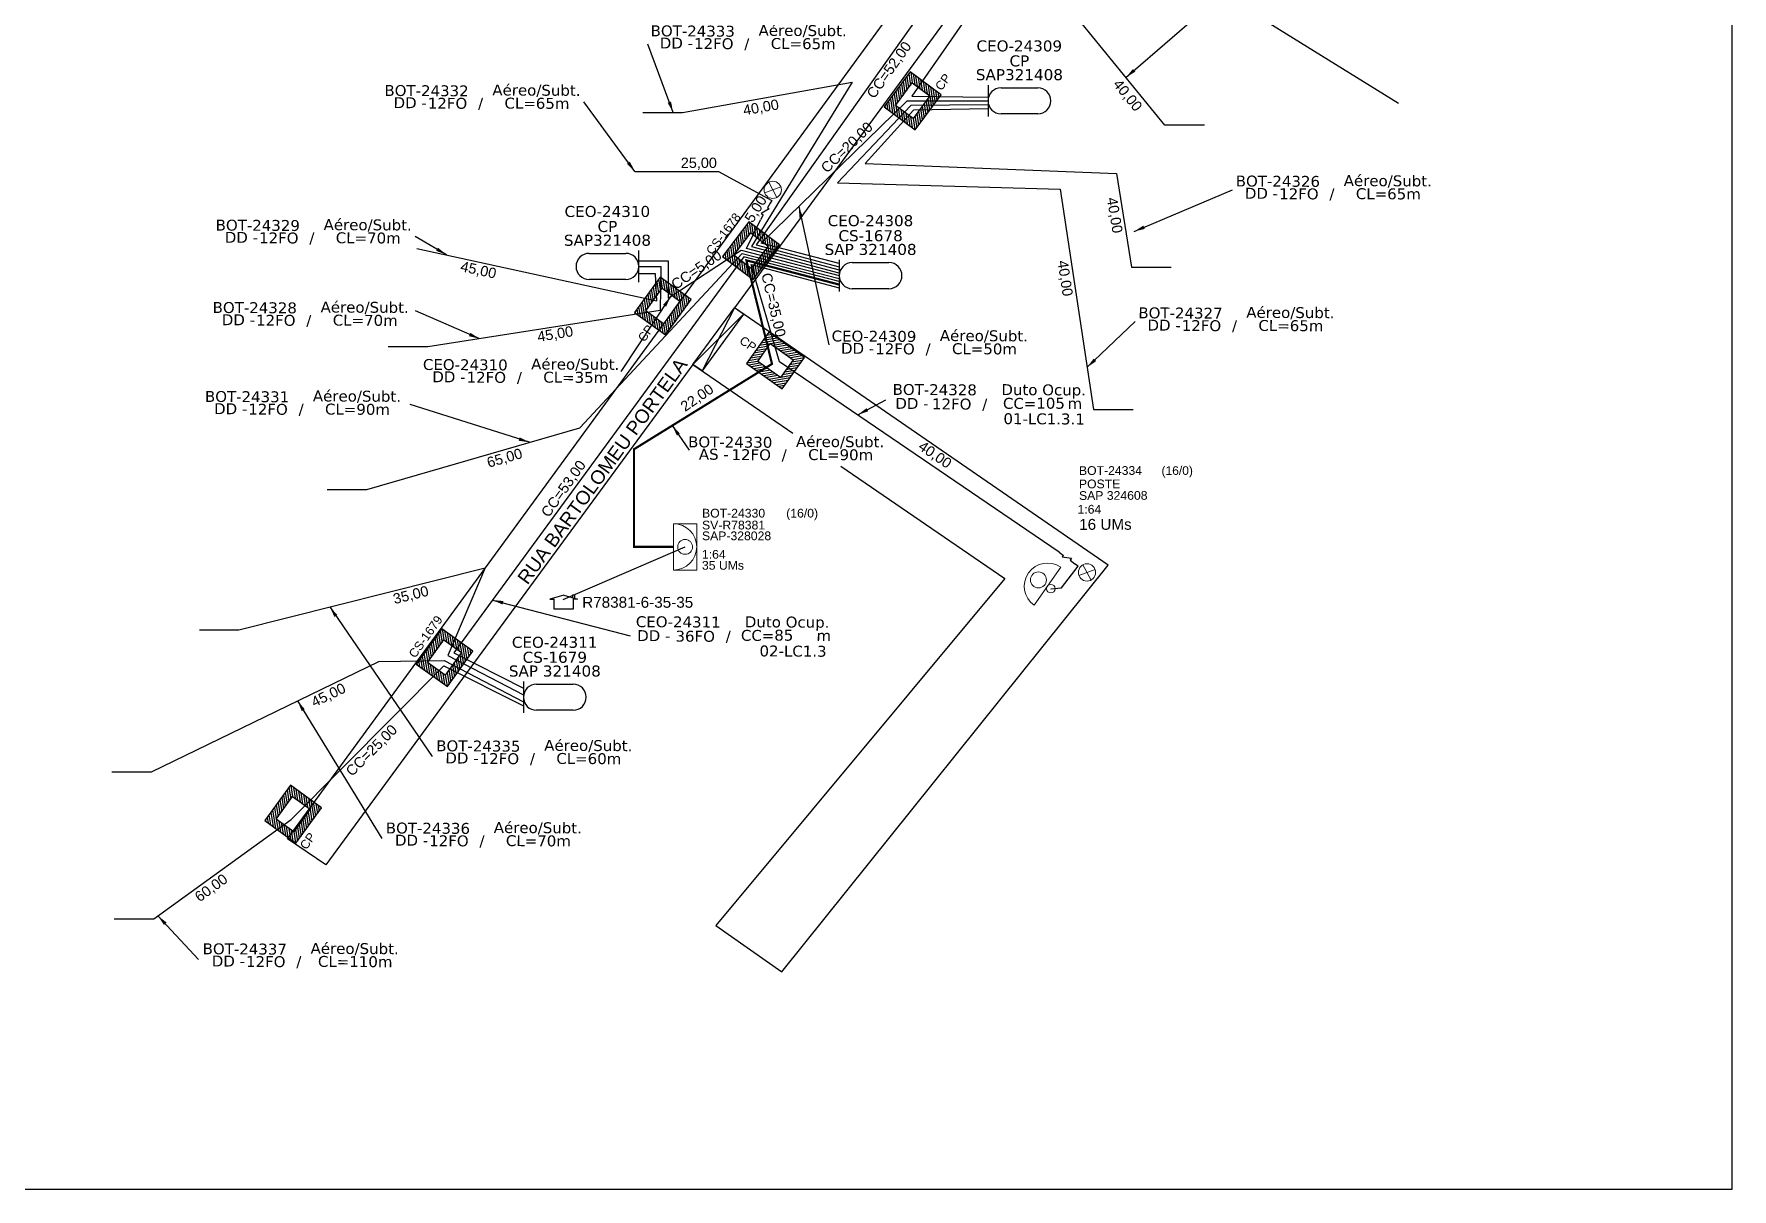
# Model space of a CAD drawing. Header units: metres. Extents: x -1286 to -445, y -500 to 94.
# Drawn here: x -756.2 to -445.1, y -499.8 to -288.2 of the extents above; entities that cross this region are included whole.
import ezdxf
from ezdxf.enums import TextEntityAlignment as Align

# ---------------------------------------------------------------- set-up
doc = ezdxf.new("R2010")
doc.units = ezdxf.units.M
for name, color, linetype in [('10.1-Caixas Subterrâneas', 5, 'Continuous'), ('20.4-CEOS', 1, 'Continuous'), ('20.5-CEO', 1, 'Continuous'), ('CAP a instalar', 1, 'Continuous'), ('label_cabos', 7, 'Continuous'), ('Legenda', 1, 'Continuous'), ('locais', 7, 'Continuous'), ('METRAGEM', 92, 'Continuous'), ('QUADRA', 7, 'Continuous')]:
    doc.layers.add(name, color=color, linetype=linetype)
for name, color, linetype, lineweight in [('10.4-Postes', 1, 'Continuous', 0), ("20.0-LEGENDA DOS CDO'S", 1, 'Continuous', 0), ('20.1-CDO_INTERIOR', 1, 'Continuous', 0), ('20.2-CDO_POSTE', 1, 'Continuous', 5), ('Segmento Logradouro Texto', 238, 'Continuous', 0)]:
    doc.layers.add(name, color=color, linetype=linetype, lineweight=lineweight)
doc.layers.add('EXTRA', color=50, linetype='Continuous', plot=False)
doc.styles.add('ARIAL', font='arial.ttf')
doc.styles.add('DIGICADE', font='arial.ttf')
doc.styles.add('siredit', font='verdana.ttf')
doc.linetypes.add('FENCELINE1', pattern='A,0.25,-0.1,[133,ltypeshp.shx,S=0.1,R=0,X=-0.1,Y=0],-0.1,1', length=1.45)
doc.dimstyles.new('CC', dxfattribs={"dimtxt": 0.8, "dimasz": 2, "dimexe": 0.18, "dimexo": 0.0625, "dimgap": 0.09, "dimtad": 0, "dimdec": 0, "dimrnd": 1, "dimzin": 0, "dimdsep": 46, "dimtxsty": 'siredit', "dimblk": 'NONE', "dimcen": 0, "dimse1": 1, "dimse2": 1, "dimsd1": 1, "dimsd2": 1, "dimclrt": 7, "dimadec": 0, "dimazin": 0, "dimtfac": 1, "dimtdec": 0, "dimtofl": 0, "dimtmove": 0, "dimatfit": 3, "dimfxl": 0, "dimtolj": 1, "dimtzin": 0, "dimarcsym": 0})

# ---------------------------------------------------------------- blocks, each defined once
blk = doc.blocks.new('SURVEY_SURVEY')
for p, q in [((0, 0.0000127), (-0.0000126, 0.000009)), ((-0.0000126, 0.000009), (-0.0000086, 0.000009)), ((-0.0000086, 0), (-0.0000086, 0.000009)), ((0.0000086, 0), (-0.0000086, 0)), ((0, 0.0000127), (0.0000126, 0.000009)), ((0.0000084, 0.0000132), (0.0000098, 0.0000132)), ((0.0000084, 0.0000103), (0.0000084, 0.0000132)), ((0.0000126, 0.000009), (0.0000086, 0.000009)), ((0.0000086, 0.000009), (0.0000086, 0)), ((0.0000098, 0.0000132), (0.0000098, 0.0000099))]:
    blk.add_line(p, q)
blk = doc.blocks.new('POSTE_CELULA_9')
at = {"layer": '10.4-Postes', "color": 10}
for points in [[(-98.28, 125.14), (-100.92, 124.16)], [(-100.27, 125.89), (-98.93, 123.41)]]:
    blk.add_lwpolyline(points, dxfattribs=at)
blk.add_circle((-99.6, 124.65), 1.41, dxfattribs=at)
blk = doc.blocks.new('*X70')
at = {"color": 0, "linetype": 'Continuous'}
for p, q in [((-1.25, 0.34099), (-0.49099, 1.1)), ((-1.25, 0.517767), (-0.667767, 1.1)), ((-1.25, 0.694544), (-0.844544, 1.1)), ((-1.25, 0.87132), (-1.02132, 1.1)), ((-1.25, 1.048097), (-1.198097, 1.1)), ((-0.789214, 0.625), (-0.314214, 1.1)), ((-0.612437, 0.625), (-0.137437, 1.1)), ((-0.43566, 0.625), (0.03934, 1.1)), ((-0.258883, 0.625), (0.216117, 1.1)), ((-0.082107, 0.625), (0.392893, 1.1)), ((0.09467, 0.625), (0.56967, 1.1)), ((0.271447, 0.625), (0.746447, 1.1)), ((0.448223, 0.625), (0.923223, 1.1)), ((0.625, 0.625), (1.1, 1.1)), ((0.801777, 0.625), (1.25, 1.073223)), ((-1.25, 0.164214), (-0.8035, 0.610714)), ((-1.25, -0.012563), (-0.8035, 0.433937)), ((-1.25, -0.18934), (-0.8035, 0.25716)), ((-1.25, -0.366117), (-0.8035, 0.080383)), ((0.8035, 0.449947), (1.25, 0.896447)), ((0.8035, 0.27317), (1.25, 0.71967)), ((0.8035, 0.096393), (1.25, 0.542893)), ((0.8035, -0.080383), (1.25, 0.366117)), ((0.8035, -0.25716), (1.25, 0.18934)), ((0.8035, -0.433937), (1.25, 0.012563)), ((-1.25, -0.542893), (-0.8035, -0.096393)), ((-1.25, -0.71967), (-0.8035, -0.27317)), ((-1.25, -0.896447), (-0.8035, -0.449947)), ((-1.25, -1.073223), (-0.801777, -0.625)), ((-1.1, -1.1), (-0.625, -0.625)), ((-0.923223, -1.1), (-0.448223, -0.625)), ((-0.746447, -1.1), (-0.271447, -0.625)), ((-0.56967, -1.1), (-0.09467, -0.625)), ((-0.392893, -1.1), (0.082107, -0.625)), ((-0.216117, -1.1), (0.258883, -0.625)), ((-0.03934, -1.1), (0.43566, -0.625)), ((0.137437, -1.1), (0.612437, -0.625)), ((0.314214, -1.1), (0.789214, -0.625)), ((0.49099, -1.1), (1.25, -0.34099)), ((0.667767, -1.1), (1.25, -0.517767)), ((0.8035, -0.610714), (1.25, -0.164214)), ((0.844544, -1.1), (1.25, -0.694544)), ((1.02132, -1.1), (1.25, -0.87132)), ((1.198097, -1.1), (1.25, -1.048097))]:
    blk.add_line(p, q, dxfattribs=at)
blk = doc.blocks.new('MANHOLE_MQ')
at = {"color": 0, "linetype": 'Continuous'}
for p, q in [((0.00000623, 0.00000569), (-0.00000627, 0.00000569)), ((-0.00000627, 0.00000569), (-0.00000627, -0.00000531)), ((0.00000623, -0.00000531), (0.00000623, 0.00000569)), ((-0.00000404, 0.00000331), (0.00000399, 0.00000331)), ((-0.00000404, -0.00000294), (-0.00000404, 0.00000331)), ((0.00000399, 0.00000331), (0.00000399, -0.00000294)), ((0.00000399, -0.00000294), (-0.00000404, -0.00000294)), ((0.00000399, -0.00000294), (0.00000399, -0.00000294)), ((-0.00000627, -0.00000531), (0.00000623, -0.00000531))]:
    blk.add_line(p, q, dxfattribs=at)
at = {"color": 0, "linetype": 'Continuous', "xscale": 5e-06, "yscale": 5e-06, "zscale": 1e-05}
blk.add_blockref('*X70', (-0.00000002, 0.00000019), dxfattribs=at)
blk = doc.blocks.new('Inst CB DT OCUP CFOA-SM-DD-S-36')
at = {"layer": 'label_cabos', "color": 0, "style": 'siredit'}
for tag, flags, p in [('ID_ATIVIDADE', 3, (1.31, 2.67)), ('FATOR', 1, (11.56, 2.55))]:
    blk.add_attdef(tag, text='', height=1, rotation=359.69, dxfattribs=dict(at, flags=flags)).set_placement(p, align=Align.MIDDLE_CENTER)
for tag, p in [('DESTINO_CABO', (3.13, 1.26)), ('TIPO_CABO', (13.11, 1.24)), ('TIPO_CABO', (1.11, 0)), ('CABO', (4.69, -0.05)), ('/', (7.71, -0.05)), ('LANCE', (10.41, 0.02)), ('UND', (16.46, 0)), ('FID', (13.65, -1.41))]:
    blk.add_attdef(tag, text='', height=1, rotation=359.69, dxfattribs=at).set_placement(p, align=Align.MIDDLE_CENTER)
blk.add_attdef('QTDE', (11.93, -0.45), '', height=1, rotation=359.69, dxfattribs=at)
blk = doc.blocks.new('_None')
blk = doc.blocks.new('LEGENDA DOS CABOS')
at = {"layer": 'EXTRA', "color": 0, "style": 'siredit'}
for tag, p in [('ID', (4.6, 0.97)), ('XX', (9.03, 0.97))]:
    blk.add_attdef(tag, text='', height=0.48, rotation=359.69, dxfattribs=at).set_placement(p, align=Align.MIDDLE_CENTER)
at = {"layer": 'Legenda', "color": 0, "style": 'siredit'}
for tag, p in [('TIPO_CABO', (1.31, 0)), ('CABO', (4.69, -0.05)), ('/', (6.81, -0.05)), ('METROS', (10.03, -0.05))]:
    blk.add_attdef(tag, text='', height=0.8, rotation=359.69, dxfattribs=at).set_placement(p, align=Align.MIDDLE_CENTER)
blk = doc.blocks.new('Inst CB DT OCUP CFOA-SM-ASU-120-S-12')
at = {"layer": 'label_cabos', "color": 0, "style": 'siredit'}
for tag, flags, p in [('ID_ATIVIDADE', 3, (1.31, 2.67)), ('FATOR', 1, (11.56, 2.55))]:
    blk.add_attdef(tag, text='', height=1, rotation=359.69, dxfattribs=dict(at, flags=flags)).set_placement(p, align=Align.MIDDLE_CENTER)
for tag, p in [('DESTINO_CABO', (3.13, 1.26)), ('TIPO_CABO', (13.11, 1.24)), ('TIPO_CABO', (1.26, 0)), ('CABO', (4.69, -0.05)), ('/', (7.71, -0.05)), ('LANCE', (10.91, 0)), ('UND', (15.96, 0)), ('FID', (13.15, -1.41))]:
    blk.add_attdef(tag, text='', height=1, rotation=359.69, dxfattribs=at).set_placement(p, align=Align.MIDDLE_CENTER)
blk.add_attdef('QTDE', (12.43, -0.47), '', height=1, rotation=359.69, dxfattribs=at)
blk = doc.blocks.new('CDOE_CT_POST_DESENHO')
at = {"color": 0}
blk.add_line((2.14, 0.39), (-2.11, 0.39), dxfattribs=at)
for centre, radius in [((0.01, 1.4), 0.733), ((0.01, 0), 0.393)]:
    blk.add_circle(centre, radius, dxfattribs=at)
blk.add_arc((0.01, 0.39), 2.12, 0, 180, dxfattribs=at)
blk = doc.blocks.new('Inst CDOE-16 CAIXA DIST OPT CDOE 48F_16D C_SPL_2_1_8')
at = {"layer": "20.0-LEGENDA DOS CDO'S", "color": 0}
for tag, p, style, flags in [('ID_ATIVIDADE', (0.12, 6.47), 'ARIAL', 3), ('FATOR', (7.92, 6.47), 'ARIAL', 1), ('QTDE', (0.1, -1.17), 'DIGICADE', 3)]:
    blk.add_attdef(tag, p, '', height=0.8, rotation=0.118, dxfattribs=dict(at, style=style, flags=flags))
at = {"layer": "20.0-LEGENDA DOS CDO'S", "color": 0, "style": 'ARIAL'}
for tag, p, height in [('CORDOALHA', (0.12, 4.02), 0.8), ('FID', (0.12, 5.25), 0.8), ('SAP', (0.12, 2.96), 0.8), ('1:XX', (-0.01, 1.7), 0.8), ('UMS', (0.14, 0.22), 1)]:
    blk.add_attdef(tag, p, '', height=height, rotation=0.118, dxfattribs=at)
blk.add_attdef('FIBRAS_UTILIZADAS', text='', height=0.8, rotation=0.118, dxfattribs=at).set_placement((13.48, 5.26), align=Align.CENTER)

msp = doc.modelspace()

# ---------------------------------------------------------------- linework, layer by layer
msp.add_lwpolyline([(-1286.07, -499.81), (-445.07, -499.81), (-445.07, 94.19), (-1286.07, 94.19)], close=True)
at = {"linetype": 'Continuous'}
for points in [[(-626.17, -339.48), (-633.76, -349.87), (-635.43, -348.72), (-626.17, -339.48), (-627.82, -338.34), (-633.76, -349.87)], [(-635.43, -348.72), (-627.82, -338.34)]]:
    msp.add_lwpolyline(points, dxfattribs=at)
at = {"color": 4, "linetype": 'Continuous'}
msp.add_lwpolyline([(-659.18, -391.79), (-636.86, -382.15)], dxfattribs=at)
at = {"layer": '20.1-CDO_INTERIOR', "color": 1, "lineweight": 18}
msp.add_lwpolyline([(-634.74, -386.4), (-634.73, -377.9), (-638.98, -377.9), (-638.99, -386.4)], close=True, dxfattribs=at)
msp.add_circle((-636.86, -382.15), 1.36, dxfattribs=at)
msp.add_arc((-638.98, -382.15), 4.25, 269.9724, 89.9724, dxfattribs=at)
at = {"layer": '20.5-CEO', "color": 8}
for p, q in [((-578.98, -298.03), (-572.26, -298.03)), ((-572.26, -302.82), (-578.98, -302.82))]:
    msp.add_line(p, q, dxfattribs=at)
at = {"layer": '20.5-CEO', "color": 7}
for p, q in [((-654.45, -328.37), (-647.73, -328.37)), ((-647.73, -333.15), (-654.45, -333.15)), ((-664.09, -407.3), (-657.38, -407.3)), ((-657.38, -412.09), (-664.09, -412.09))]:
    msp.add_line(p, q, dxfattribs=at)
at = {"layer": '20.5-CEO', "color": 5}
for p, q in [((-606.24, -330.06), (-599.52, -330.06)), ((-599.52, -334.84), (-606.24, -334.84))]:
    msp.add_line(p, q, dxfattribs=at)
at = {"layer": '20.5-CEO', "color": 8}
msp.add_lwpolyline([(-581.37, -297.54), (-581.37, -303.31)], dxfattribs=at)
at = {"layer": '20.5-CEO', "color": 7}
for points in [[(-645.34, -333.65), (-645.34, -327.87)], [(-666.48, -406.81), (-666.48, -412.58)]]:
    msp.add_lwpolyline(points, dxfattribs=at)
at = {"layer": '20.5-CEO', "color": 5}
msp.add_lwpolyline([(-608.63, -329.56), (-608.63, -335.33)], dxfattribs=at)
at = {"layer": '20.5-CEO', "color": 8}
for centre, start, end in [((-578.98, -300.42), 90, 270), ((-572.26, -300.42), 270, 90)]:
    msp.add_arc(centre, 2.39, start, end, dxfattribs=at)
at = {"layer": '20.5-CEO', "color": 7}
for centre, start, end in [((-654.45, -330.76), 90, 270), ((-647.73, -330.76), 270, 90), ((-664.09, -409.69), 90, 270), ((-657.38, -409.69), 270, 90)]:
    msp.add_arc(centre, 2.39, start, end, dxfattribs=at)
at = {"layer": '20.5-CEO', "color": 5}
for centre, start, end in [((-606.24, -332.45), 90, 270), ((-599.52, -332.45), 270, 90)]:
    msp.add_arc(centre, 2.39, start, end, dxfattribs=at)
at = {"layer": 'CAP a instalar', "color": 7, "ltscale": 2.5}
for p, q in [((-568.34, -383.11), (-567.55, -383.7)), ((-567.55, -383.7), (-567.77, -383.99)), ((-567.77, -383.99), (-566.07, -384.24)), ((-566.07, -384.24), (-566.34, -384.6)), ((-566.34, -384.6), (-565.49, -385.24))]:
    msp.add_line(p, q, dxfattribs=at)
at = {"layer": 'CAP a instalar', "color": 7, "ltscale": 5}
for points in [[(-589.21, -277.95), (-623.84, -326.79), (-608.63, -330.81)], [(-541.74, -304.88), (-548.99, -304.88), (-564.15, -286.29), (-586.08, -286.29), (-595.3, -299.57), (-581.37, -299.73)], [(-644.6, -302.54), (-637.35, -302.54), (-606.28, -297.03), (-624.72, -327.14), (-608.63, -331.41)], [(-608.63, -330.22), (-622.95, -326.51), (-596.17, -300.44), (-581.37, -300.42)], [(-581.37, -301.13), (-595.51, -301.27), (-608.96, -315.46), (-568.13, -316.61), (-562.05, -357), (-554.8, -357)], [(-581.37, -301.88), (-595.03, -302.16), (-603.9, -311.93), (-557.84, -313.76), (-555.07, -330.89), (-547.82, -330.89)], [(-646.06, -313.38), (-630.75, -313.38), (-620.96, -318.67), (-621.27, -319.15)], [(-621.26, -319.15), (-621.76, -320), (-621.44, -320.18), (-622.92, -321.07), (-622.54, -321.29), (-623.07, -322.21)], [(-608.63, -331.97), (-625.59, -327.48), (-623.07, -322.21)], [(-702.44, -371.63), (-695.19, -371.63), (-656.15, -360.33), (-626.4, -328.38), (-608.63, -332.95)], [(-686, -327.45), (-642.04, -337.05), (-642.26, -332.12), (-645.34, -332.12)], [(-608.63, -333.55), (-626.1, -328.99), (-679.26, -401.59), (-666.48, -408.06)], [(-645.34, -329.73), (-639.97, -329.73), (-639.97, -336.59), (-626.61, -327.81), (-608.63, -332.45)], [(-645.34, -330.76), (-641.32, -330.76), (-641.45, -338.84), (-684.02, -345.52), (-691.27, -345.52)], [(-725.84, -397.32), (-718.59, -397.32), (-673.47, -385.99), (-680.32, -402.03), (-666.48, -409.24)], [(-741.88, -423.34), (-734.63, -423.34), (-693, -403.16), (-681.01, -402.94), (-666.48, -410.51)], [(-741.47, -450.29), (-734.22, -450.29), (-709.06, -432.08), (-681.04, -403.95), (-666.48, -411.27)]]:
    msp.add_lwpolyline(points, dxfattribs=at)
at = {"layer": 'CAP a instalar', "color": 1, "linetype": 'FENCELINE1', "ltscale": 5, "const_width": 0.4}
msp.add_lwpolyline([(-608.63, -334.09), (-625.63, -329.65), (-620.94, -348.62), (-646.23, -364.26), (-646.23, -382.15), (-638.98, -382.15)], dxfattribs=at)
at = {"layer": 'CAP a instalar', "color": 7, "ltscale": 2.5}
for points in [[(-568.34, -383.11), (-619.55, -348.22), (-624.78, -330.39), (-608.63, -334.68)], [(-567.91, -389.64), (-564.86, -385.7), (-565.5, -385.24)], [(-569.86, -389.82), (-567.91, -389.64)]]:
    msp.add_lwpolyline(points, dxfattribs=at)
at = {"layer": 'QUADRA'}
for points in [[(-635.43, -348.72), (-702.68, -440.4), (-709.72, -435.62), (-580.49, -258.68), (-580.17, -257.8), (-580.04, -256.88), (-580.13, -255.95), (-580.41, -255.06), (-580.89, -254.25), (-581.54, -253.54), (-582.34, -252.98), (-583.24, -252.5), (-583.4, -252.4), (-626.69, -224.42)], [(-506.18, -300.9), (-567.71, -262.72), (-568.64, -262.19), (-569.7, -261.95), (-570.78, -262.02), (-571.79, -262.4), (-572.63, -263.04), (-573.21, -263.9), (-627.82, -338.34)], [(-608.32, -367.34), (-578.29, -387.96), (-631.25, -451.51), (-619.12, -459.98), (-559.34, -385.48), (-627.82, -338.34)], [(-635.43, -348.72), (-617.11, -361.31)]]:
    msp.add_lwpolyline(points, dxfattribs=at)

# ---------------------------------------------------------------- block references
at = {"color": 255, "xscale": 200000, "yscale": 200000, "zscale": 200000}
msp.add_blockref('SURVEY_SURVEY', (-659.11, -393.55), dxfattribs=at)
at = {"color": 0, "lineweight": 0}
ref = msp.add_blockref('Inst CB DT OCUP CFOA-SM-DD-S-36', (-644.39, -398.41), dxfattribs=dict(at, xscale=2, yscale=2, zscale=2))
ref.add_attrib('DESTINO_CABO', 'CEO-24311', dxfattribs={"layer": 'label_cabos', "color": 0, "height": 2, "rotation": 359.69, "style": 'siredit'}).set_placement((-638.12, -395.89), align=Align.MIDDLE_CENTER)
ref.add_attrib('TIPO_CABO', 'Duto Ocup.', dxfattribs={"layer": 'label_cabos', "color": 0, "height": 2, "rotation": 359.69, "style": 'siredit'}).set_placement((-618.17, -395.92), align=Align.MIDDLE_CENTER)
ref.add_attrib('/', '/', dxfattribs={"layer": 'label_cabos', "color": 0, "height": 2, "rotation": 359.69, "style": 'siredit'}).set_placement((-628.96, -398.52), align=Align.MIDDLE_CENTER)
ref.add_attrib('FID', '02-LC1.3', dxfattribs={"layer": 'label_cabos', "color": 0, "height": 2, "rotation": 359.69, "style": 'siredit'}).set_placement((-617.09, -401.24), align=Align.MIDDLE_CENTER)
ref.add_attrib('LANCE', 'CC=', dxfattribs={"layer": 'label_cabos', "color": 0, "height": 2, "rotation": 359.69, "style": 'siredit'}).set_placement((-623.57, -398.37), align=Align.MIDDLE_CENTER)
ref.add_attrib('UND', 'm', dxfattribs={"layer": 'label_cabos', "color": 0, "height": 2, "rotation": 359.69, "style": 'siredit'}).set_placement((-611.46, -398.41), align=Align.MIDDLE_CENTER)
ref.add_attrib('CABO', '36FO', dxfattribs={"layer": 'label_cabos', "color": 0, "height": 2, "rotation": 359.69, "style": 'siredit'}).set_placement((-635.01, -398.52), align=Align.MIDDLE_CENTER)
ref.add_attrib('TIPO_CABO', 'DD - ', dxfattribs={"layer": 'label_cabos', "color": 0, "height": 2, "rotation": 359.69, "style": 'siredit'}).set_placement((-642.16, -398.42), align=Align.MIDDLE_CENTER)
ref.add_attrib('QTDE', '85', (-620.53, -399.32), dxfattribs={"layer": 'label_cabos', "color": 0, "height": 2, "rotation": 359.69, "style": 'siredit'})
at = {"layer": '10.1-Caixas Subterrâneas', "color": 30, "yscale": 639575.1086223164, "zscale": 639575.1086223164}
for p, xscale, rotation in [((-595.27, -300.34), 639575.1086223165, 233.3752063773877), ((-624.9, -327.81), 639575.1086223164, 232.9137714706371), ((-641.05, -337.96), 639575.1086223164, 234.0520737370764), ((-620.25, -347.9), 639575.1086223163, 144.7984133941828), ((-681.03, -402.37), 639575.1086223164, 234.3793967661449), ((-708.77, -431.07), 639575.1086223163, 233.9501949920777)]:
    msp.add_blockref('MANHOLE_MQ', p, dxfattribs=dict(at, xscale=xscale, rotation=rotation))
at = {"layer": "20.0-LEGENDA DOS CDO'S", "color": 7, "lineweight": 0}
ref = msp.add_blockref('Inst CDOE-16 CAIXA DIST OPT CDOE 48F_16D C_SPL_2_1_8', (-564.95, -379.46), dxfattribs=dict(at, xscale=2, yscale=2, zscale=2))
ref.add_attrib('FID', 'BOT-24334', (-564.71, -368.97), dxfattribs={"color": 0, "height": 1.6, "rotation": 0.118, "style": 'ARIAL'})
ref.add_attrib('CORDOALHA', 'POSTE', (-564.71, -371.42), dxfattribs={"color": 0, "height": 1.6, "rotation": 0.118, "style": 'ARIAL'})
ref.add_attrib('SAP', 'SAP 324608', (-564.7, -373.54), dxfattribs={"color": 0, "height": 1.6, "rotation": 0.118, "style": 'ARIAL'})
ref.add_attrib('1:XX', '1:64', (-564.97, -376.06), dxfattribs={"color": 0, "height": 1.6, "rotation": 0.118, "style": 'ARIAL'})
ref.add_attrib('UMS', '16 UMs', (-564.67, -379.03), dxfattribs={"color": 0, "height": 2, "rotation": 0.118, "style": 'ARIAL'})
ref.add_attrib('FIBRAS_UTILIZADAS', '(16/0)', dxfattribs={"color": 0, "height": 1.578, "rotation": 0.118, "style": 'ARIAL'}).set_placement((-543.83, -368.95), align=Align.RIGHT)
at = {"layer": '20.2-CDO_POSTE', "color": 7, "xscale": 1.999999999999999, "yscale": 1.999999999999999, "zscale": 1.999999999999999, "rotation": 54.92246099355149}
msp.add_blockref('CDOE_CT_POST_DESENHO', (-569.86, -389.82), dxfattribs=at)
at = {"layer": 'label_cabos', "color": 0, "lineweight": 0}
ref = msp.add_blockref('LEGENDA DOS CABOS', (-643.94, -290.89), dxfattribs=dict(at, xscale=2, yscale=2, zscale=2))
ref.add_attrib('ID', 'BOT-24333', dxfattribs={"color": 0, "height": 2, "rotation": 359.69, "style": 'siredit'}).set_placement((-635.46, -287.63), align=Align.MIDDLE_CENTER)
ref.add_attrib('CABO', '12FO', dxfattribs={"color": 0, "height": 2, "rotation": 359.69, "style": 'siredit'}).set_placement((-631.61, -289.94), align=Align.MIDDLE_CENTER)
ref.add_attrib('METROS', 'CL=65m', dxfattribs={"color": 0, "height": 2, "rotation": 359.69, "style": 'siredit'}).set_placement((-615.22, -289.94), align=Align.MIDDLE_CENTER)
ref.add_attrib('XX', 'Aéreo/Subt.', dxfattribs={"color": 0, "height": 2, "rotation": 359.69, "style": 'siredit'}).set_placement((-615.33, -287.54), align=Align.MIDDLE_CENTER)
ref.add_attrib('/', '/', dxfattribs={"color": 0, "height": 2, "rotation": 359.69, "style": 'siredit'}).set_placement((-625.56, -289.94), align=Align.MIDDLE_CENTER)
ref.add_attrib('TIPO_CABO', 'DD -', dxfattribs={"color": 0, "height": 2, "rotation": 359.69, "style": 'siredit'}).set_placement((-638.46, -289.84), align=Align.MIDDLE_CENTER)
ref = msp.add_blockref('LEGENDA DOS CABOS', (-692.71, -301.82), dxfattribs=dict(at, xscale=2, yscale=2, zscale=2))
ref.add_attrib('ID', 'BOT-24332', dxfattribs={"color": 0, "height": 2, "rotation": 359.69, "style": 'siredit'}).set_placement((-684.23, -298.56), align=Align.MIDDLE_CENTER)
ref.add_attrib('CABO', '12FO', dxfattribs={"color": 0, "height": 2, "rotation": 359.69, "style": 'siredit'}).set_placement((-680.39, -300.87), align=Align.MIDDLE_CENTER)
ref.add_attrib('METROS', 'CL=65m', dxfattribs={"color": 0, "height": 2, "rotation": 359.69, "style": 'siredit'}).set_placement((-664, -300.87), align=Align.MIDDLE_CENTER)
ref.add_attrib('XX', 'Aéreo/Subt.', dxfattribs={"color": 0, "height": 2, "rotation": 359.69, "style": 'siredit'}).set_placement((-664.1, -298.47), align=Align.MIDDLE_CENTER)
ref.add_attrib('/', '/', dxfattribs={"color": 0, "height": 2, "rotation": 359.69, "style": 'siredit'}).set_placement((-674.33, -300.87), align=Align.MIDDLE_CENTER)
ref.add_attrib('TIPO_CABO', 'DD -', dxfattribs={"color": 0, "height": 2, "rotation": 359.69, "style": 'siredit'}).set_placement((-687.23, -300.77), align=Align.MIDDLE_CENTER)
ref = msp.add_blockref('LEGENDA DOS CABOS', (-536.75, -318.41), dxfattribs=dict(at, xscale=2, yscale=2, zscale=2))
ref.add_attrib('ID', 'BOT-24326', dxfattribs={"color": 0, "height": 2, "rotation": 359.69, "style": 'siredit'}).set_placement((-528.27, -315.15), align=Align.MIDDLE_CENTER)
ref.add_attrib('CABO', '12FO', dxfattribs={"color": 0, "height": 2, "rotation": 359.69, "style": 'siredit'}).set_placement((-524.42, -317.46), align=Align.MIDDLE_CENTER)
ref.add_attrib('METROS', 'CL=65m', dxfattribs={"color": 0, "height": 2, "rotation": 359.69, "style": 'siredit'}).set_placement((-508.03, -317.46), align=Align.MIDDLE_CENTER)
ref.add_attrib('XX', 'Aéreo/Subt.', dxfattribs={"color": 0, "height": 2, "rotation": 359.69, "style": 'siredit'}).set_placement((-508.13, -315.07), align=Align.MIDDLE_CENTER)
ref.add_attrib('/', '/', dxfattribs={"color": 0, "height": 2, "rotation": 359.69, "style": 'siredit'}).set_placement((-518.36, -317.46), align=Align.MIDDLE_CENTER)
ref.add_attrib('TIPO_CABO', 'DD -', dxfattribs={"color": 0, "height": 2, "rotation": 359.69, "style": 'siredit'}).set_placement((-531.27, -317.37), align=Align.MIDDLE_CENTER)
ref = msp.add_blockref('LEGENDA DOS CABOS', (-723.63, -326.49), dxfattribs=dict(at, xscale=2, yscale=2, zscale=2))
ref.add_attrib('ID', 'BOT-24329', dxfattribs={"color": 0, "height": 2, "rotation": 359.69, "style": 'siredit'}).set_placement((-715.15, -323.23), align=Align.MIDDLE_CENTER)
ref.add_attrib('CABO', '12FO', dxfattribs={"color": 0, "height": 2, "rotation": 359.69, "style": 'siredit'}).set_placement((-711.3, -325.54), align=Align.MIDDLE_CENTER)
ref.add_attrib('METROS', 'CL=70m', dxfattribs={"color": 0, "height": 2, "rotation": 359.69, "style": 'siredit'}).set_placement((-694.91, -325.54), align=Align.MIDDLE_CENTER)
ref.add_attrib('XX', 'Aéreo/Subt.', dxfattribs={"color": 0, "height": 2, "rotation": 359.69, "style": 'siredit'}).set_placement((-695.01, -323.14), align=Align.MIDDLE_CENTER)
ref.add_attrib('/', '/', dxfattribs={"color": 0, "height": 2, "rotation": 359.69, "style": 'siredit'}).set_placement((-705.24, -325.54), align=Align.MIDDLE_CENTER)
ref.add_attrib('TIPO_CABO', 'DD -', dxfattribs={"color": 0, "height": 2, "rotation": 359.69, "style": 'siredit'}).set_placement((-718.15, -325.44), align=Align.MIDDLE_CENTER)
ref = msp.add_blockref('LEGENDA DOS CABOS', (-724.18, -341.58), dxfattribs=dict(at, xscale=2, yscale=2, zscale=2))
ref.add_attrib('ID', 'BOT-24328', dxfattribs={"color": 0, "height": 2, "rotation": 359.69, "style": 'siredit'}).set_placement((-715.7, -338.32), align=Align.MIDDLE_CENTER)
ref.add_attrib('CABO', '12FO', dxfattribs={"color": 0, "height": 2, "rotation": 359.69, "style": 'siredit'}).set_placement((-711.85, -340.63), align=Align.MIDDLE_CENTER)
ref.add_attrib('METROS', 'CL=70m', dxfattribs={"color": 0, "height": 2, "rotation": 359.69, "style": 'siredit'}).set_placement((-695.46, -340.63), align=Align.MIDDLE_CENTER)
ref.add_attrib('XX', 'Aéreo/Subt.', dxfattribs={"color": 0, "height": 2, "rotation": 359.69, "style": 'siredit'}).set_placement((-695.57, -338.24), align=Align.MIDDLE_CENTER)
ref.add_attrib('/', '/', dxfattribs={"color": 0, "height": 2, "rotation": 359.69, "style": 'siredit'}).set_placement((-705.8, -340.63), align=Align.MIDDLE_CENTER)
ref.add_attrib('TIPO_CABO', 'DD -', dxfattribs={"color": 0, "height": 2, "rotation": 359.69, "style": 'siredit'}).set_placement((-718.7, -340.54), align=Align.MIDDLE_CENTER)
ref = msp.add_blockref('LEGENDA DOS CABOS', (-554.59, -342.56), dxfattribs=dict(at, xscale=2, yscale=2, zscale=2))
ref.add_attrib('ID', 'BOT-24327', dxfattribs={"color": 0, "height": 2, "rotation": 359.69, "style": 'siredit'}).set_placement((-546.11, -339.3), align=Align.MIDDLE_CENTER)
ref.add_attrib('CABO', '12FO', dxfattribs={"color": 0, "height": 2, "rotation": 359.69, "style": 'siredit'}).set_placement((-542.27, -341.61), align=Align.MIDDLE_CENTER)
ref.add_attrib('METROS', 'CL=65m', dxfattribs={"color": 0, "height": 2, "rotation": 359.69, "style": 'siredit'}).set_placement((-525.88, -341.61), align=Align.MIDDLE_CENTER)
ref.add_attrib('XX', 'Aéreo/Subt.', dxfattribs={"color": 0, "height": 2, "rotation": 359.69, "style": 'siredit'}).set_placement((-525.98, -339.21), align=Align.MIDDLE_CENTER)
ref.add_attrib('/', '/', dxfattribs={"color": 0, "height": 2, "rotation": 359.69, "style": 'siredit'}).set_placement((-536.21, -341.61), align=Align.MIDDLE_CENTER)
ref.add_attrib('TIPO_CABO', 'DD -', dxfattribs={"color": 0, "height": 2, "rotation": 359.69, "style": 'siredit'}).set_placement((-549.11, -341.52), align=Align.MIDDLE_CENTER)
at = {"layer": 'label_cabos', "color": 5, "lineweight": 0}
ref = msp.add_blockref('LEGENDA DOS CABOS', (-610.74, -346.81), dxfattribs=dict(at, xscale=2, yscale=2, zscale=2))
ref.add_attrib('ID', 'CEO-24309', dxfattribs={"color": 0, "height": 2, "rotation": 359.69, "style": 'siredit'}).set_placement((-602.26, -343.55), align=Align.MIDDLE_CENTER)
ref.add_attrib('CABO', '12FO', dxfattribs={"color": 0, "height": 2, "rotation": 359.69, "style": 'siredit'}).set_placement((-598.41, -345.86), align=Align.MIDDLE_CENTER)
ref.add_attrib('METROS', 'CL=50m', dxfattribs={"color": 0, "height": 2, "rotation": 359.69, "style": 'siredit'}).set_placement((-582.02, -345.86), align=Align.MIDDLE_CENTER)
ref.add_attrib('XX', 'Aéreo/Subt.', dxfattribs={"color": 0, "height": 2, "rotation": 359.69, "style": 'siredit'}).set_placement((-582.12, -343.46), align=Align.MIDDLE_CENTER)
ref.add_attrib('/', '/', dxfattribs={"color": 0, "height": 2, "rotation": 359.69, "style": 'siredit'}).set_placement((-592.35, -345.86), align=Align.MIDDLE_CENTER)
ref.add_attrib('TIPO_CABO', 'DD -', dxfattribs={"color": 0, "height": 2, "rotation": 359.69, "style": 'siredit'}).set_placement((-605.26, -345.77), align=Align.MIDDLE_CENTER)
at = {"layer": 'label_cabos', "color": 0, "lineweight": 0}
ref = msp.add_blockref('LEGENDA DOS CABOS', (-685.61, -352.03), dxfattribs=dict(at, xscale=2, yscale=2, zscale=2))
ref.add_attrib('ID', 'CEO-24310', dxfattribs={"color": 0, "height": 2, "rotation": 359.69, "style": 'siredit'}).set_placement((-677.13, -348.77), align=Align.MIDDLE_CENTER)
ref.add_attrib('CABO', '12FO', dxfattribs={"color": 0, "height": 2, "rotation": 359.69, "style": 'siredit'}).set_placement((-673.28, -351.08), align=Align.MIDDLE_CENTER)
ref.add_attrib('METROS', 'CL=35m', dxfattribs={"color": 0, "height": 2, "rotation": 359.69, "style": 'siredit'}).set_placement((-656.89, -351.08), align=Align.MIDDLE_CENTER)
ref.add_attrib('XX', 'Aéreo/Subt.', dxfattribs={"color": 0, "height": 2, "rotation": 359.69, "style": 'siredit'}).set_placement((-656.99, -348.68), align=Align.MIDDLE_CENTER)
ref.add_attrib('/', '/', dxfattribs={"color": 0, "height": 2, "rotation": 359.69, "style": 'siredit'}).set_placement((-667.22, -351.08), align=Align.MIDDLE_CENTER)
ref.add_attrib('TIPO_CABO', 'DD -', dxfattribs={"color": 0, "height": 2, "rotation": 359.69, "style": 'siredit'}).set_placement((-680.13, -350.99), align=Align.MIDDLE_CENTER)
ref = msp.add_blockref('LEGENDA DOS CABOS', (-725.59, -357.88), dxfattribs=dict(at, xscale=2, yscale=2, zscale=2))
ref.add_attrib('ID', 'BOT-24331', dxfattribs={"color": 0, "height": 2, "rotation": 359.69, "style": 'siredit'}).set_placement((-717.11, -354.62), align=Align.MIDDLE_CENTER)
ref.add_attrib('CABO', '12FO', dxfattribs={"color": 0, "height": 2, "rotation": 359.69, "style": 'siredit'}).set_placement((-713.27, -356.93), align=Align.MIDDLE_CENTER)
ref.add_attrib('METROS', 'CL=90m', dxfattribs={"color": 0, "height": 2, "rotation": 359.69, "style": 'siredit'}).set_placement((-696.88, -356.93), align=Align.MIDDLE_CENTER)
ref.add_attrib('XX', 'Aéreo/Subt.', dxfattribs={"color": 0, "height": 2, "rotation": 359.69, "style": 'siredit'}).set_placement((-696.98, -354.53), align=Align.MIDDLE_CENTER)
ref.add_attrib('/', '/', dxfattribs={"color": 0, "height": 2, "rotation": 359.69, "style": 'siredit'}).set_placement((-707.21, -356.93), align=Align.MIDDLE_CENTER)
ref.add_attrib('TIPO_CABO', 'DD -', dxfattribs={"color": 0, "height": 2, "rotation": 359.69, "style": 'siredit'}).set_placement((-720.11, -356.84), align=Align.MIDDLE_CENTER)
ref = msp.add_blockref('Inst CB DT OCUP CFOA-SM-ASU-120-S-12', (-597.39, -355.86), dxfattribs=dict(at, xscale=2, yscale=2, zscale=2))
ref.add_attrib('DESTINO_CABO', 'BOT-24328', dxfattribs={"color": 0, "height": 2, "rotation": 359.69, "style": 'siredit'}).set_placement((-591.13, -353.34), align=Align.MIDDLE_CENTER)
ref.add_attrib('CABO', '12FO', dxfattribs={"color": 0, "height": 2, "rotation": 359.69, "style": 'siredit'}).set_placement((-588.02, -355.97), align=Align.MIDDLE_CENTER)
ref.add_attrib('TIPO_CABO', 'Duto Ocup.', dxfattribs={"color": 0, "height": 2, "rotation": 359.69, "style": 'siredit'}).set_placement((-571.17, -353.37), align=Align.MIDDLE_CENTER)
ref.add_attrib('/', '/', dxfattribs={"color": 0, "height": 2, "rotation": 359.69, "style": 'siredit'}).set_placement((-581.96, -355.97), align=Align.MIDDLE_CENTER)
ref.add_attrib('TIPO_CABO', 'DD - ', dxfattribs={"color": 0, "height": 2, "rotation": 359.69, "style": 'siredit'}).set_placement((-594.87, -355.87), align=Align.MIDDLE_CENTER)
ref.add_attrib('FID', '01-LC1.3.1', dxfattribs={"color": 0, "height": 2, "rotation": 359.69, "style": 'siredit'}).set_placement((-571.09, -358.69), align=Align.MIDDLE_CENTER)
ref.add_attrib('LANCE', 'CC=', dxfattribs={"color": 0, "height": 2, "rotation": 359.69, "style": 'siredit'}).set_placement((-575.57, -355.86), align=Align.MIDDLE_CENTER)
ref.add_attrib('QTDE', '105', (-572.53, -356.81), dxfattribs={"color": 0, "height": 2, "rotation": 359.69, "style": 'siredit'})
ref.add_attrib('UND', 'm', dxfattribs={"color": 0, "height": 2, "rotation": 359.69, "style": 'siredit'}).set_placement((-565.46, -355.86), align=Align.MIDDLE_CENTER)
ref = msp.add_blockref('LEGENDA DOS CABOS', (-637.08, -366.21), dxfattribs=dict(at, xscale=2, yscale=2, zscale=2))
ref.add_attrib('ID', 'BOT-24330', dxfattribs={"color": 0, "height": 2, "rotation": 359.69, "style": 'siredit'}).set_placement((-628.6, -362.95), align=Align.MIDDLE_CENTER)
ref.add_attrib('CABO', '12FO', dxfattribs={"color": 0, "height": 2, "rotation": 359.69, "style": 'siredit'}).set_placement((-624.75, -365.26), align=Align.MIDDLE_CENTER)
ref.add_attrib('METROS', 'CL=90m', dxfattribs={"color": 0, "height": 2, "rotation": 359.69, "style": 'siredit'}).set_placement((-608.36, -365.26), align=Align.MIDDLE_CENTER)
ref.add_attrib('XX', 'Aéreo/Subt.', dxfattribs={"color": 0, "height": 2, "rotation": 359.69, "style": 'siredit'}).set_placement((-608.47, -362.87), align=Align.MIDDLE_CENTER)
ref.add_attrib('/', '/', dxfattribs={"color": 0, "height": 2, "rotation": 359.69, "style": 'siredit'}).set_placement((-618.7, -365.26), align=Align.MIDDLE_CENTER)
ref.add_attrib('TIPO_CABO', 'AS -', dxfattribs={"color": 0, "height": 2, "rotation": 359.69, "style": 'siredit'}).set_placement((-631.6, -365.17), align=Align.MIDDLE_CENTER)
ref = msp.add_blockref('LEGENDA DOS CABOS', (-683.22, -421.89), dxfattribs=dict(at, xscale=2, yscale=2, zscale=2))
ref.add_attrib('ID', 'BOT-24335', dxfattribs={"color": 0, "height": 2, "rotation": 359.69, "style": 'siredit'}).set_placement((-674.74, -418.63), align=Align.MIDDLE_CENTER)
ref.add_attrib('CABO', '12FO', dxfattribs={"color": 0, "height": 2, "rotation": 359.69, "style": 'siredit'}).set_placement((-670.89, -420.94), align=Align.MIDDLE_CENTER)
ref.add_attrib('METROS', 'CL=60m', dxfattribs={"color": 0, "height": 2, "rotation": 359.69, "style": 'siredit'}).set_placement((-654.5, -420.94), align=Align.MIDDLE_CENTER)
ref.add_attrib('XX', 'Aéreo/Subt.', dxfattribs={"color": 0, "height": 2, "rotation": 359.69, "style": 'siredit'}).set_placement((-654.6, -418.54), align=Align.MIDDLE_CENTER)
ref.add_attrib('/', '/', dxfattribs={"color": 0, "height": 2, "rotation": 359.69, "style": 'siredit'}).set_placement((-664.83, -420.94), align=Align.MIDDLE_CENTER)
ref.add_attrib('TIPO_CABO', 'DD -', dxfattribs={"color": 0, "height": 2, "rotation": 359.69, "style": 'siredit'}).set_placement((-677.74, -420.84), align=Align.MIDDLE_CENTER)
ref = msp.add_blockref('LEGENDA DOS CABOS', (-692.45, -436.95), dxfattribs=dict(at, xscale=2, yscale=2, zscale=2))
ref.add_attrib('ID', 'BOT-24336', dxfattribs={"color": 0, "height": 2, "rotation": 359.69, "style": 'siredit'}).set_placement((-683.98, -433.69), align=Align.MIDDLE_CENTER)
ref.add_attrib('CABO', '12FO', dxfattribs={"color": 0, "height": 2, "rotation": 359.69, "style": 'siredit'}).set_placement((-680.13, -436), align=Align.MIDDLE_CENTER)
ref.add_attrib('METROS', 'CL=70m', dxfattribs={"color": 0, "height": 2, "rotation": 359.69, "style": 'siredit'}).set_placement((-663.74, -436), align=Align.MIDDLE_CENTER)
ref.add_attrib('XX', 'Aéreo/Subt.', dxfattribs={"color": 0, "height": 2, "rotation": 359.69, "style": 'siredit'}).set_placement((-663.84, -433.6), align=Align.MIDDLE_CENTER)
ref.add_attrib('/', '/', dxfattribs={"color": 0, "height": 2, "rotation": 359.69, "style": 'siredit'}).set_placement((-674.07, -436), align=Align.MIDDLE_CENTER)
ref.add_attrib('TIPO_CABO', 'DD -', dxfattribs={"color": 0, "height": 2, "rotation": 359.69, "style": 'siredit'}).set_placement((-686.97, -435.9), align=Align.MIDDLE_CENTER)
ref = msp.add_blockref('LEGENDA DOS CABOS', (-726.01, -459.08), dxfattribs=dict(at, xscale=2, yscale=2, zscale=2))
ref.add_attrib('ID', 'BOT-24337', dxfattribs={"color": 0, "height": 2, "rotation": 359.69, "style": 'siredit'}).set_placement((-717.53, -455.82), align=Align.MIDDLE_CENTER)
ref.add_attrib('CABO', '12FO', dxfattribs={"color": 0, "height": 2, "rotation": 359.69, "style": 'siredit'}).set_placement((-713.69, -458.13), align=Align.MIDDLE_CENTER)
ref.add_attrib('METROS', 'CL=110m', dxfattribs={"color": 0, "height": 2, "rotation": 359.69, "style": 'siredit'}).set_placement((-697.3, -458.13), align=Align.MIDDLE_CENTER)
ref.add_attrib('XX', 'Aéreo/Subt.', dxfattribs={"color": 0, "height": 2, "rotation": 359.69, "style": 'siredit'}).set_placement((-697.4, -455.74), align=Align.MIDDLE_CENTER)
ref.add_attrib('/', '/', dxfattribs={"color": 0, "height": 2, "rotation": 359.69, "style": 'siredit'}).set_placement((-707.63, -458.13), align=Align.MIDDLE_CENTER)
ref.add_attrib('TIPO_CABO', 'DD -', dxfattribs={"color": 0, "height": 2, "rotation": 359.69, "style": 'siredit'}).set_placement((-720.53, -458.04), align=Align.MIDDLE_CENTER)
at = {"layer": 'locais', "xscale": 1.118822477179497, "yscale": 1.118822477179497, "zscale": 1.118822477179497}
for p in [(-509.37, -456.2), (-451.8, -526.29)]:
    msp.add_blockref('POSTE_CELULA_9', p, dxfattribs=at)

# ---------------------------------------------------------------- texts
at = {"style": 'ARIAL'}
msp.add_text('R78381-6-35-35', height=2, dxfattribs=at).set_placement((-655.72, -393.3))
at = {"layer": '10.1-Caixas Subterrâneas', "color": 30, "style": 'ARIAL'}
for s, rotation, p in [('CP', 53.3752, (-589.91, -298.69)), ('CS-1678', 52.9138, (-631.88, -328.78)), ('CP', 54.0521, (-644.34, -344.74)), ('CP', 324.7984, (-627.07, -344.7)), ('CS-1679', 54.3794, (-686.33, -402.65)), ('CP', 53.9502, (-706.27, -437.76))]:
    msp.add_text(s, height=1.6, rotation=rotation, dxfattribs=at).set_placement(p)
at = {"layer": "20.0-LEGENDA DOS CDO'S", "color": 1, "style": 'ARIAL'}
for s, p in [('BOT-24330', (-633.76, -376.77)), ('(16/0)', (-618.34, -376.77)), ('SV-R78381', (-633.76, -378.95)), ('SAP-328028', (-633.77, -380.92)), ('35 UMs', (-633.78, -386.33)), ('1:64', (-633.78, -384.31))]:
    msp.add_text(s, height=1.6, rotation=359.9724, dxfattribs=at).set_placement(p)
at = {"layer": '20.4-CEOS', "color": 5, "style": 'siredit'}
msp.add_text('CEO-24308', height=2.019, dxfattribs=at).set_placement((-602.9, -321.37), align=Align.TOP_CENTER)
at = {"layer": '20.4-CEOS', "color": 7, "style": 'siredit'}
msp.add_text('CEO-24311', height=2.019, dxfattribs=at).set_placement((-660.76, -398.62), align=Align.TOP_CENTER)
at = {"layer": '20.5-CEO', "color": 5, "style": 'siredit'}
for s, p in [('SAP 321408', (-602.88, -326.63)), ('CS-1678', (-602.88, -324.12))]:
    msp.add_text(s, height=2.028, dxfattribs=at).set_placement(p, align=Align.TOP_CENTER)
at = {"layer": '20.5-CEO', "color": 7, "style": 'siredit'}
for s, p in [('SAP 321408', (-660.73, -403.88)), ('CS-1679', (-660.73, -401.36))]:
    msp.add_text(s, height=2.028, dxfattribs=at).set_placement(p, align=Align.TOP_CENTER)
for tag, text, height, p in [('CEO-24309', 'CEO-XXX', 2.019, (-575.64, -289.35)), ('CP', 'CS-XXX', 2.028, (-575.62, -292.09)), ('SAP321408', 'SAP 321408', 2.028, (-575.62, -294.61)), ('CEO-24310', 'CEO-XXX', 2.019, (-651.11, -319.68)), ('CP', 'CS-XXX', 2.028, (-651.09, -322.43)), ('SAP321408', 'SAP 321408', 2.028, (-651.09, -324.95))]:
    msp.add_attdef(tag, text=text, height=height, dxfattribs=at).set_placement(p, align=Align.TOP_CENTER)
at = {"layer": 'METRAGEM', "style": 'ARIAL'}
for s, rotation, p in [('CC=52,00', 54.5823, (-602.22, -300.17)), ('40,00', 309.1839, (-558.59, -297.42)), ('40,00', 10.0555, (-626.07, -303.1)), ('CC=20,00', 44.2387, (-610.87, -313.78)), ('5,00', 58.1069, (-624.5, -322.92)), ('40,00', 279.1958, (-559.59, -318.27)), ('CC=5,00', 34.6325, (-638.59, -335.11)), ('45,00', 347.6836, (-678.14, -331.6)), ('CC=35,00', 283.1536, (-622.92, -332.2)), ('40,00', 278.5675, (-568.64, -329.8)), ('45,00', 9.379, (-663.78, -344.59)), ('22,00', 34.7622, (-636.86, -357.45)), ('40,00', 325.4584, (-594.31, -364.14)), ('65,00', 16.1403, (-672.85, -367.66)), ('CC=53,00', 54.5823, (-661.86, -376.89)), ('35,00', 14.1002, (-690.09, -392.65)), ('45,00', 25.8561, (-704.78, -411.56)), ('CC=25,00', 45.116, (-697.88, -424.32)), ('60,00', 35.8909, (-725.82, -447.3))]:
    msp.add_text(s, height=1.89, rotation=rotation, dxfattribs=at).set_placement(p)
msp.add_text('25,00', height=1.89, dxfattribs=at).set_placement((-637.65, -312.72))
at = {"layer": 'Segmento Logradouro Texto', "color": 5, "linetype": 'Continuous', "insert": (-667.75, -387.77), "char_height": 2.5, "width": 63.7352, "attachment_point": 1, "rotation": 54.0007, "style": 'DIGICADE'}
msp.add_mtext('\\fArial|b0|i0|c0|p34;\\W1.0000000000;\\T1.0000000000;\\o\\lRUA BARTOLOMEU PORTELA', dxfattribs=at)

# ---------------------------------------------------------------- leaders
at = {"layer": 'label_cabos'}
for points in [[(-556.11, -296.14), (-535.73, -278.49)], [(-639.06, -302.54), (-643.71, -290.03)], [(-646.06, -313.38), (-655.42, -300.6)], [(-554.62, -324.36), (-536.56, -316.71)], [(-616.03, -319.78), (-610.55, -345.1)], [(-680.57, -328.63), (-686.33, -325.27)], [(-674.49, -344.03), (-686.28, -338.89)], [(-639.52, -336.3), (-648.62, -350.02)], [(-563.22, -349.25), (-554.41, -340.86)], [(-665.35, -362.99), (-687.25, -356.08)], [(-605.24, -357.97), (-600.11, -355.2)], [(-639.21, -359.92), (-636.15, -364.45)], [(-672.15, -391.89), (-646.91, -398.45)], [(-701.96, -393.15), (-683.22, -420.53)], [(-707.86, -410.36), (-692.45, -435.59)], [(-733.46, -449.74), (-726.01, -457.72)]]:
    msp.add_leader(points, dimstyle='CC', override={"dimgap": 0.09, "dimtad": 0}, dxfattribs=at)

doc.saveas('drawing.dxf')
